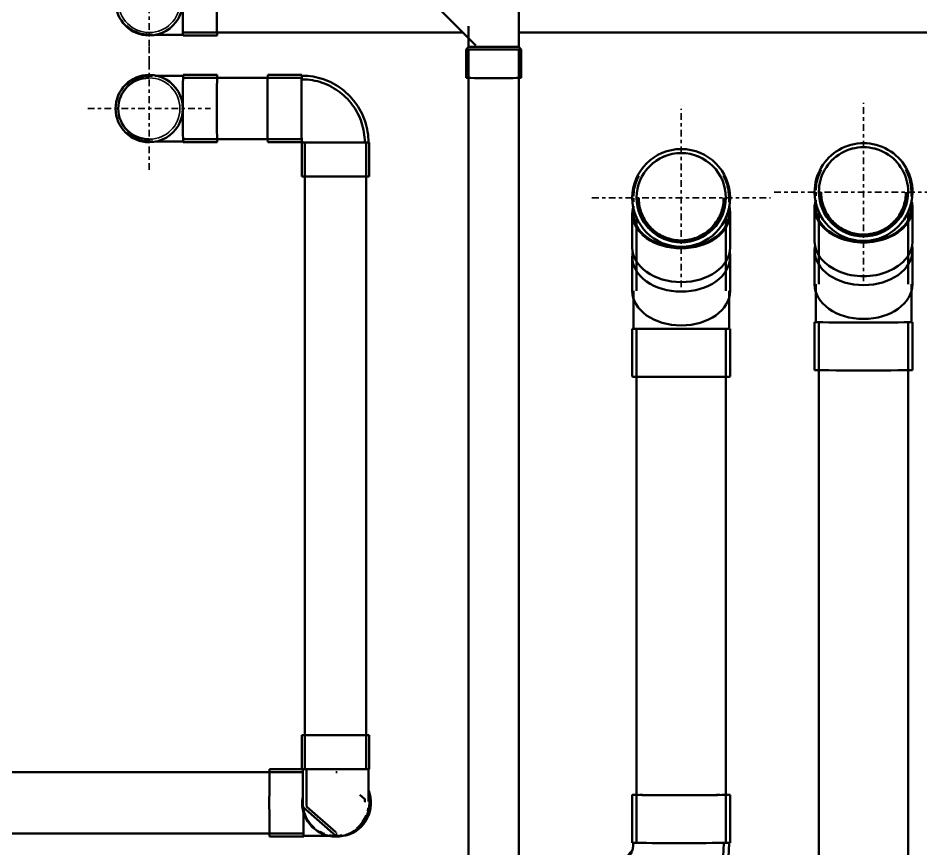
# Model space of a CAD drawing. Header units: millimetres. Extents: x -108050 to 96605, y 58136 to 140997.
# Drawn here: x -47352 to -45734, y 83328 to 84818 of the extents above; entities that cross this region are included whole.
import ezdxf

# ---------------------------------------------------------------- set-up
doc = ezdxf.new("R2010")
doc.units = ezdxf.units.MM
doc.linetypes.add('Center', pattern=[29.999999, 12, -6, 6, -6])
doc.layers.add('P-PIPE', color=3, linetype='Continuous', lineweight=50)
doc.layers.add('P-PIPE-CNTR', color=3, linetype='Center', lineweight=35)

# ---------------------------------------------------------------- blocks, each defined once
blk = doc.blocks.new('DSC_uPVC_Elbow_TienPhong - Standard-2048111-HẦM')
at = {"layer": 'P-PIPE'}
for p, q in [((-46995.4, 84716), (-47056.4, 84715.9)), ((-47056.4, 84595.3), (-46995.4, 84595.4))]:
    blk.add_line(p, q, dxfattribs=at)
at = {"layer": 'P-PIPE', "flags": 128}
for points in [[(-47158.2, 84697.9), (-47156.4, 84699.6), (-47154.6, 84701.1), (-47152.8, 84702.6), (-47150.9, 84704), (-47148.9, 84705.3), (-47146.9, 84706.5), (-47144.9, 84707.7), (-47142.8, 84708.7), (-47140.6, 84709.7), (-47138.4, 84710.6), (-47136.2, 84711.4), (-47134, 84712.1), (-47131.7, 84712.8), (-47129.4, 84713.3), (-47127.1, 84713.8), (-47124.8, 84714.1), (-47122.4, 84714.4), (-47120.1, 84714.5), (-47117.7, 84714.6)], [(-47117, 84714.6), (-47116.9, 84714.6), (-47116.6, 84714.6), (-47116.3, 84714.6), (-47115.9, 84714.6), (-47115.3, 84714.6), (-47114.7, 84714.6), (-47114, 84714.6), (-47113.2, 84714.6), (-47112.3, 84714.6), (-47111.3, 84714.6)], [(-47106.5, 84714.6), (-47105.1, 84714.6), (-47103.6, 84714.6), (-47102.1, 84714.6), (-47100.5, 84714.6), (-47098.8, 84714.6), (-47097, 84714.6), (-47095.2, 84714.6), (-47093.3, 84714.6), (-47091.3, 84714.6), (-47089.3, 84714.6), (-47087.3, 84714.6), (-47085.2, 84714.6), (-47083, 84714.6), (-47080.8, 84714.6), (-47078.6, 84714.6), (-47076.3, 84714.6), (-47074, 84714.6), (-47071.7, 84714.6), (-47069.4, 84714.6), (-47067, 84714.6), (-47064.6, 84714.6), (-47062.2, 84714.6), (-47059.8, 84714.6), (-47057.4, 84714.6), (-47056.4, 84714.6)], [(-47119.4, 84596.7), (-47121.8, 84596.9), (-47124.1, 84597.1), (-47126.4, 84597.4), (-47128.8, 84597.8), (-47131.1, 84598.4), (-47133.4, 84599), (-47135.6, 84599.7), (-47137.8, 84600.4), (-47140, 84601.3), (-47142.2, 84602.3), (-47144.3, 84603.3), (-47146.4, 84604.5), (-47148.4, 84605.7), (-47150.4, 84607), (-47152.3, 84608.3), (-47154.1, 84609.8), (-47155.9, 84611.3), (-47157.7, 84612.9)], [(-47110.9, 84596.7), (-47111.9, 84596.7), (-47112.8, 84596.7), (-47113.7, 84596.7), (-47114.4, 84596.7), (-47115.1, 84596.7), (-47115.7, 84596.7), (-47116.1, 84596.7), (-47116.5, 84596.7), (-47116.8, 84596.7), (-47117, 84596.7), (-47117, 84596.7)], [(-47056.4, 84596.7), (-47058.8, 84596.7), (-47061.2, 84596.7), (-47063.6, 84596.7), (-47066, 84596.7), (-47068.4, 84596.7), (-47070.8, 84596.7), (-47073.1, 84596.7), (-47075.4, 84596.7), (-47077.7, 84596.7), (-47079.9, 84596.7), (-47082.1, 84596.7), (-47084.3, 84596.7), (-47086.4, 84596.7), (-47088.5, 84596.7), (-47090.5, 84596.7), (-47092.5, 84596.7), (-47094.4, 84596.7), (-47096.3, 84596.7), (-47098.1, 84596.7), (-47099.8, 84596.7), (-47101.4, 84596.7), (-47103, 84596.7), (-47104.5, 84596.7), (-47106, 84596.7)]]:
    blk.add_lwpolyline(points, dxfattribs=at)
at = {"layer": 'P-PIPE'}
for centre, radius, start, end in [((-47117.1, 84655.6), 60.3, 90.0057, 270.0057), ((-47117.1, 84655.6), 60.3, 270.0057, 90.0057), ((-47117.6, 84655.6), 55, 90.0057, 270.0057)]:
    blk.add_arc(centre, radius, start, end, dxfattribs=at)
for centre, major_axis, start_param, end_param in [((-47056.4, 84655.6), (0, 60.3), 0, 3.141593), ((-46995.4, 84655.7), (0, 60.3), 0, 3.141593), ((-46995.4, 84655.7), (0, 60.3), 5.880346, 6.283185), ((-46995.4, 84655.7), (0, 55), 0, 0.523599), ((-46995.4, 84655.7), (0, 55), 2.617994, 3.141593), ((-46995.4, 84655.7), (0, 60.3), 3.141593, 3.544432)]:
    blk.add_ellipse(centre, major_axis=major_axis, ratio=0.00523, start_param=start_param, end_param=end_param, dxfattribs=at)
blk = doc.blocks.new('DSC_uPVC_Elbow_TienPhong - Standard-2046347-HẦM')
at = {"layer": 'P-PIPE'}
for p, q in [((-46251.1, 84389.4), (-46251.1, 84328.7)), ((-46075.7, 84328.7), (-46075.7, 84389.4)), ((-46251.1, 84260.8), (-46251.1, 84174.8)), ((-46075.7, 84174.8), (-46075.7, 84260.8))]:
    blk.add_line(p, q, dxfattribs=at)
at = {"layer": 'P-PIPE', "flags": 128}
for points in [[(-46249.2, 84260.8), (-46249.2, 84264.6), (-46249.2, 84268.5), (-46249.2, 84272.3), (-46249.2, 84276.1), (-46249.2, 84279.9), (-46249.2, 84283.7), (-46249.2, 84287.4), (-46249.2, 84291.1), (-46249.2, 84294.7), (-46249.2, 84298.3), (-46249.2, 84301.8), (-46249.2, 84305.3), (-46249.2, 84308.7), (-46249.2, 84312), (-46249.2, 84315.2), (-46249.2, 84318.3), (-46249.2, 84321.4), (-46249.2, 84324.3), (-46249.2, 84327.1), (-46249.2, 84328.7)], [(-46077.7, 84328.7), (-46077.7, 84325.9), (-46077.7, 84323.1), (-46077.7, 84320.1), (-46077.7, 84317), (-46077.7, 84313.8), (-46077.7, 84310.6), (-46077.7, 84307.2), (-46077.7, 84303.8), (-46077.7, 84300.3), (-46077.7, 84296.8), (-46077.7, 84293.2), (-46077.7, 84289.5), (-46077.7, 84285.8), (-46077.7, 84282.1), (-46077.7, 84278.3), (-46077.7, 84274.5), (-46077.7, 84270.7), (-46077.7, 84266.8), (-46077.7, 84263), (-46077.7, 84260.8)]]:
    blk.add_lwpolyline(points, dxfattribs=at)
at = {"layer": 'P-PIPE'}
for centre, major_axis, ratio, start_param, end_param in [((-46163.4, 84389.4), (87.7, 0), 0.708872, 3.002298, 3.141593), ((-46163.4, 84389.4), (87.7, 0), 0.708872, 0, 0.139295), ((-46163.4, 84389.4), (87.7, 0), 0.708872, 3.141593, 6.283185), ((-46163.4, 84328.7), (87.7, 0), 0.708872, 3.141593, 6.283185), ((-46163.4, 84260.8), (87.7, 0), 0.005, 2.940533, 3.141593), ((-46163.4, 84260.8), (87.7, 0), 0.005, 3.141593, 6.283185), ((-46163.4, 84260.8), (85.8, 0), 0.005, 3.233992, 3.418792), ((-46163.4, 84260.8), (85.8, 0), 0.005, 6.005986, 6.190786), ((-46163.4, 84260.8), (87.7, 0), 0.005, 0, 0.201184), ((-46163.4, 84174.8), (87.7, 0), 0.005, 3.141593, 6.283185)]:
    blk.add_ellipse(centre, major_axis=major_axis, ratio=ratio, start_param=start_param, end_param=end_param, dxfattribs=at)
blk = doc.blocks.new('DSC_uPVC_Elbow_TienPhong - Standard-V46-HẦM')
at = {"layer": 'P-PIPE'}
for p, q in [((-46251.1, 84467.2), (-46251.1, 84406.5)), ((-46075.7, 84406.5), (-46075.7, 84467.2))]:
    blk.add_line(p, q, dxfattribs=at)
at = {"layer": 'P-PIPE', "flags": 128}
for points in [[(-46249.2, 84498.7), (-46248.9, 84502.1), (-46248.6, 84505.5), (-46248.1, 84508.9), (-46247.5, 84512.3), (-46246.8, 84515.7), (-46245.9, 84519), (-46244.9, 84522.3), (-46243.7, 84525.5), (-46242.4, 84528.7), (-46241, 84531.8), (-46239.5, 84534.9)], [(-46087.8, 84535.7), (-46086.2, 84532.6), (-46084.8, 84529.5), (-46083.5, 84526.4), (-46082.3, 84523.1), (-46081.3, 84519.9), (-46080.4, 84516.6), (-46079.6, 84513.2), (-46078.9, 84509.9), (-46078.4, 84506.5), (-46078, 84503.1), (-46077.8, 84499.6), (-46077.7, 84496.2)], [(-46249.2, 84488.3), (-46249.2, 84489.7), (-46249.2, 84490.9), (-46249.2, 84492), (-46249.2, 84492.9), (-46249.2, 84493.7), (-46249.2, 84494.3), (-46249.2, 84494.8), (-46249.2, 84495.1), (-46249.2, 84495.2)], [(-46239.6, 84495.3), (-46239.5, 84492.2), (-46239.4, 84489.2), (-46239, 84486.2), (-46238.6, 84483.1), (-46238.1, 84480.1), (-46237.4, 84477.2), (-46236.6, 84474.2), (-46235.7, 84471.3), (-46234.7, 84468.4), (-46233.6, 84465.6), (-46232.3, 84462.8), (-46231, 84460.1), (-46229.5, 84457.4), (-46228, 84454.8), (-46226.3, 84452.3), (-46224.5, 84449.8), (-46222.7, 84447.4), (-46220.7, 84445.1), (-46218.6, 84442.8), (-46216.5, 84440.6), (-46214.3, 84438.6), (-46212, 84436.6), (-46209.6, 84434.7), (-46207.1, 84432.9), (-46204.6, 84431.2), (-46202, 84429.6), (-46199.3, 84428.1), (-46196.6, 84426.7), (-46193.9, 84425.5), (-46191, 84424.3), (-46188.2, 84423.3), (-46185.3, 84422.3), (-46182.3, 84421.5), (-46179.4, 84420.8), (-46176.4, 84420.2), (-46173.4, 84419.8), (-46170.3, 84419.4), (-46167.3, 84419.2), (-46164.3, 84419.1), (-46163.4, 84419.1)], [(-46163.4, 84419.1), (-46160.4, 84419.2), (-46157.4, 84419.4), (-46154.3, 84419.7), (-46151.3, 84420.1), (-46148.3, 84420.6), (-46145.3, 84421.3), (-46142.4, 84422.1), (-46139.5, 84423), (-46136.6, 84424), (-46133.8, 84425.1), (-46131, 84426.4), (-46128.3, 84427.7), (-46125.6, 84429.2), (-46123, 84430.8), (-46120.4, 84432.4), (-46118, 84434.2), (-46115.6, 84436.1), (-46113.2, 84438), (-46111, 84440.1), (-46108.8, 84442.2), (-46106.7, 84444.4), (-46104.8, 84446.8), (-46102.9, 84449.1), (-46101.1, 84451.6), (-46099.4, 84454.1), (-46097.8, 84456.7), (-46096.3, 84459.4), (-46094.9, 84462.1), (-46093.6, 84464.9), (-46092.5, 84467.7), (-46091.4, 84470.5), (-46090.5, 84473.4), (-46089.7, 84476.4), (-46089, 84479.3), (-46088.4, 84482.3), (-46087.9, 84485.3), (-46087.6, 84488.4), (-46087.4, 84491.4), (-46087.3, 84494.5), (-46087.3, 84495.3)], [(-46077.7, 84495.2), (-46077.7, 84495), (-46077.7, 84494.6), (-46077.7, 84494), (-46077.7, 84493.3), (-46077.7, 84492.5), (-46077.7, 84491.5), (-46077.7, 84490.4), (-46077.7, 84489.1), (-46077.7, 84487.7)], [(-46249.2, 84467.2), (-46249.2, 84469.8), (-46249.2, 84472.4), (-46249.2, 84474.8), (-46249.2, 84477.1), (-46249.2, 84479.3), (-46249.2, 84480.7)], [(-46077.7, 84480.5), (-46077.7, 84478.4), (-46077.7, 84476.2), (-46077.7, 84473.8), (-46077.7, 84471.3), (-46077.7, 84468.7), (-46077.7, 84467.2)]]:
    blk.add_lwpolyline(points, dxfattribs=at)
at = {"layer": 'P-PIPE'}
for centre, radius, start, end in [((-46163.4, 84495.3), 87.7, 0, 180), ((-46163.4, 84495.8), 80, 0, 180), ((-46163.4, 84495.3), 87.7, 180, 0), ((-46163.4, 84495.8), 80, 180, 0)]:
    blk.add_arc(centre, radius, start, end, dxfattribs=at)
for centre, major_axis, start_param, end_param in [((-46163.4, 84467.2), (87.7, 0), 2.965532, 3.141593), ((-46163.4, 84467.2), (87.7, 0), 0, 0.182508), ((-46163.4, 84467.2), (87.7, 0), 3.141593, 6.283185), ((-46163.4, 84467.2), (85.8, 0), 3.087604, 4.712389), ((-46163.4, 84467.2), (85.8, 0), 4.712389, 6.34624), ((-46163.4, 84406.5), (87.7, 0), 3.141593, 6.283185)]:
    blk.add_ellipse(centre, major_axis=major_axis, ratio=0.708872, start_param=start_param, end_param=end_param, dxfattribs=at)
blk = doc.blocks.new('DSC_uPVC_Elbow_TienPhong - Standard-2046323-HẦM')
at = {"layer": 'P-PIPE'}
for p, q in [((-45924.3, 84401.1), (-45924.3, 84340.5)), ((-45748.9, 84340.5), (-45748.9, 84401.1)), ((-45924.3, 84272.6), (-45924.3, 84186.6)), ((-45748.9, 84186.6), (-45748.9, 84272.6))]:
    blk.add_line(p, q, dxfattribs=at)
at = {"layer": 'P-PIPE', "flags": 128}
for points in [[(-45922.4, 84272.6), (-45922.4, 84276.5), (-45922.4, 84280.3), (-45922.4, 84284.2), (-45922.4, 84288), (-45922.4, 84291.8), (-45922.4, 84295.6), (-45922.4, 84299.3), (-45922.4, 84303), (-45922.4, 84306.6), (-45922.4, 84310.2), (-45922.4, 84313.7), (-45922.4, 84317.2), (-45922.4, 84320.6), (-45922.4, 84323.9), (-45922.4, 84327.1), (-45922.4, 84330.2), (-45922.4, 84333.2), (-45922.4, 84336.2), (-45922.4, 84339), (-45922.4, 84340.5)], [(-45750.9, 84340.5), (-45750.9, 84337.8), (-45750.9, 84334.9), (-45750.9, 84331.9), (-45750.9, 84328.8), (-45750.9, 84325.6), (-45750.9, 84322.4), (-45750.9, 84319), (-45750.9, 84315.6), (-45750.9, 84312.1), (-45750.9, 84308.6), (-45750.9, 84305), (-45750.9, 84301.3), (-45750.9, 84297.6), (-45750.9, 84293.9), (-45750.9, 84290.1), (-45750.9, 84286.3), (-45750.9, 84282.4), (-45750.9, 84278.6), (-45750.9, 84274.7), (-45750.9, 84272.6)]]:
    blk.add_lwpolyline(points, dxfattribs=at)
at = {"layer": 'P-PIPE'}
for centre, major_axis, ratio, start_param, end_param in [((-45836.6, 84401.1), (-87.7, 0), 0.70958, 6.152539, 6.283185), ((-45836.6, 84401.1), (-87.7, 0), 0.70958, 3.141616, 3.272233), ((-45836.6, 84401.1), (-87.7, 0), 0.70958, 0.000023, 3.141593), ((-45836.6, 84340.5), (-87.7, 0), 0.70958, 0.000023, 3.141593), ((-45836.6, 84272.6), (87.7, 0), 0.007007, 2.940391, 3.141593), ((-45836.6, 84272.6), (87.7, 0), 0.007007, 3.141609, 6.283185), ((-45836.6, 84272.6), (85.8, 0), 0.007007, 3.234009, 3.418808), ((-45836.6, 84272.6), (85.8, 0), 0.007007, 6.006002, 6.190802), ((-45836.6, 84272.6), (87.7, 0), 0.007007, 0.000016, 0.201333), ((-45836.6, 84186.6), (87.7, 0), 0.007007, 3.141609, 6.283185)]:
    blk.add_ellipse(centre, major_axis=major_axis, ratio=ratio, start_param=start_param, end_param=end_param, dxfattribs=at)
blk = doc.blocks.new('DSC_uPVC_Elbow_TienPhong - Standard-V47-HẦM')
at = {"layer": 'P-PIPE'}
for p, q in [((-45924.3, 84477.8), (-45924.3, 84417.2)), ((-45748.9, 84417.2), (-45748.9, 84477.8))]:
    blk.add_line(p, q, dxfattribs=at)
at = {"layer": 'P-PIPE', "flags": 128}
for points in [[(-45922.3, 84509.3), (-45922.1, 84512.7), (-45921.8, 84516.1), (-45921.3, 84519.5), (-45920.7, 84522.9), (-45919.9, 84526.3), (-45919.1, 84529.6), (-45918.1, 84532.9), (-45916.9, 84536.1), (-45915.6, 84539.3), (-45914.2, 84542.4), (-45912.7, 84545.5)], [(-45761, 84546.3), (-45759.4, 84543.2), (-45758, 84540.1), (-45756.7, 84537), (-45755.5, 84533.7), (-45754.5, 84530.5), (-45753.5, 84527.2), (-45752.8, 84523.8), (-45752.1, 84520.5), (-45751.6, 84517.1), (-45751.2, 84513.7), (-45751, 84510.2), (-45750.9, 84506.8)], [(-45922.4, 84498.9), (-45922.4, 84500.3), (-45922.4, 84501.5), (-45922.4, 84502.6), (-45922.4, 84503.5), (-45922.4, 84504.3), (-45922.4, 84504.9), (-45922.4, 84505.4), (-45922.4, 84505.7), (-45922.4, 84505.9)], [(-45912.8, 84505.9), (-45912.7, 84502.8), (-45912.5, 84499.8), (-45912.2, 84496.8), (-45911.8, 84493.7), (-45911.3, 84490.8), (-45910.6, 84487.8), (-45909.8, 84484.8), (-45908.9, 84481.9), (-45907.9, 84479.1), (-45906.8, 84476.2), (-45905.5, 84473.4), (-45904.2, 84470.7), (-45902.7, 84468), (-45901.1, 84465.4), (-45899.5, 84462.9), (-45897.7, 84460.4), (-45895.8, 84458), (-45893.9, 84455.7), (-45891.8, 84453.4), (-45889.7, 84451.3), (-45887.5, 84449.2), (-45885.2, 84447.2), (-45882.8, 84445.3), (-45880.3, 84443.5), (-45877.8, 84441.8), (-45875.2, 84440.2), (-45872.5, 84438.7), (-45869.8, 84437.3), (-45867, 84436.1), (-45864.2, 84434.9), (-45861.4, 84433.9), (-45858.5, 84432.9), (-45855.5, 84432.1), (-45852.6, 84431.4), (-45849.6, 84430.8), (-45846.6, 84430.4), (-45843.5, 84430), (-45840.5, 84429.8), (-45837.5, 84429.7), (-45836.6, 84429.7)], [(-45836.6, 84429.7), (-45833.6, 84429.8), (-45830.5, 84430), (-45827.5, 84430.3), (-45824.5, 84430.7), (-45821.5, 84431.2), (-45818.5, 84431.9), (-45815.6, 84432.7), (-45812.7, 84433.6), (-45809.8, 84434.6), (-45807, 84435.7), (-45804.2, 84437), (-45801.5, 84438.3), (-45798.8, 84439.8), (-45796.2, 84441.4), (-45793.6, 84443), (-45791.2, 84444.8), (-45788.7, 84446.7), (-45786.4, 84448.6), (-45784.2, 84450.7), (-45782, 84452.8), (-45779.9, 84455.1), (-45777.9, 84457.4), (-45776, 84459.7), (-45774.2, 84462.2), (-45772.6, 84464.7), (-45771, 84467.3), (-45769.5, 84470), (-45768.1, 84472.7), (-45766.8, 84475.5), (-45765.7, 84478.3), (-45764.6, 84481.1), (-45763.7, 84484), (-45762.9, 84487), (-45762.2, 84489.9), (-45761.6, 84492.9), (-45761.1, 84495.9), (-45760.8, 84499), (-45760.6, 84502), (-45760.5, 84505.1), (-45760.5, 84505.9)], [(-45750.9, 84505.8), (-45750.9, 84505.6), (-45750.9, 84505.2), (-45750.9, 84504.6), (-45750.9, 84504), (-45750.9, 84503.1), (-45750.9, 84502.1), (-45750.9, 84501), (-45750.9, 84499.7), (-45750.9, 84498.2)], [(-45922.4, 84477.8), (-45922.4, 84480.5), (-45922.4, 84483), (-45922.4, 84485.5), (-45922.4, 84487.8), (-45922.4, 84490), (-45922.4, 84491.3)], [(-45750.9, 84491.1), (-45750.9, 84489), (-45750.9, 84486.7), (-45750.9, 84484.4), (-45750.9, 84481.9), (-45750.9, 84479.3), (-45750.9, 84477.8)]]:
    blk.add_lwpolyline(points, dxfattribs=at)
at = {"layer": 'P-PIPE'}
for centre, radius, start, end in [((-45836.6, 84505.9), 87.7, 359.9994, 179.9994), ((-45836.6, 84506.4), 80, 359.9994, 179.9994), ((-45836.6, 84505.9), 87.7, 179.9994, 359.9994), ((-45836.6, 84506.4), 80, 179.9994, 359.9994)]:
    blk.add_arc(centre, radius, start, end, dxfattribs=at)
for centre, major_axis, start_param, end_param in [((-45836.6, 84477.8), (-87.7, 0), 6.107166, 6.283185), ((-45836.6, 84477.8), (-87.7, 0), 3.141593, 3.324034), ((-45836.6, 84477.8), (-87.7, 0), 0, 3.141593), ((-45836.6, 84477.8), (-85.8, 0), 6.229253, 7.853982), ((-45836.6, 84477.8), (-85.8, 0), 1.570796, 3.204551), ((-45836.6, 84417.2), (-87.7, 0), 0, 3.141593)]:
    blk.add_ellipse(centre, major_axis=major_axis, ratio=0.70958, start_param=start_param, end_param=end_param, dxfattribs=at)
blk = doc.blocks.new('DSC_uPVC_Elbow_TienPhong - Standard-2052933-HẦM')
at = {"layer": 'P-PIPE'}
for p, q in [((-46841.1, 83470.5), (-46901.2, 83470.5)), ((-46901.2, 83349.9), (-46840.2, 83349.9)), ((-46780.2, 83349.9), (-46779.9, 83349.9))]:
    blk.add_line(p, q, dxfattribs=at)
at = {"layer": 'P-PIPE', "flags": 128}
for points in [[(-46740.5, 83366.3), (-46742.3, 83364.8), (-46744.1, 83363.3), (-46746, 83361.9), (-46748, 83360.6), (-46750, 83359.4), (-46752.1, 83358.2), (-46754.2, 83357.2), (-46756.3, 83356.2), (-46758.5, 83355.3), (-46760.7, 83354.5), (-46762.8, 83353.8)], [(-46793.4, 83351.3), (-46795, 83351.3), (-46796.6, 83351.3), (-46798.3, 83351.3), (-46800.1, 83351.3), (-46802, 83351.3), (-46803.9, 83351.3), (-46805.8, 83351.3), (-46807.9, 83351.3), (-46809.9, 83351.3), (-46812.1, 83351.3), (-46814.2, 83351.3), (-46816.5, 83351.3), (-46818.7, 83351.3), (-46821, 83351.3), (-46823.3, 83351.3), (-46825.7, 83351.3), (-46828, 83351.3), (-46830.4, 83351.3), (-46832.8, 83351.3), (-46835.3, 83351.3), (-46837.7, 83351.3), (-46840.1, 83351.3), (-46840.2, 83351.3)]]:
    blk.add_lwpolyline(points, dxfattribs=at)
at = {"layer": 'P-PIPE'}
for centre, major_axis, ratio, start_param, end_param in [((-46901.2, 83410.2), (0, 60.3), 0.009999, 0, 3.141593), ((-46780.2, 83410.2), (0, 60.3), 0.999986, 3.141593, 5.069199), ((-46779.9, 83410.2), (0, 60.3), 0.999986, 3.403392, 5.082865), ((-46840.2, 83410.2), (0, 60.3), 0.009999, 1.839824, 3.141593), ((-46840.2, 83410.2), (0, 59), 0.009999, 2.675262, 2.96706), ((-46840.2, 83410.2), (0, 59), 0.009999, 3.141685, 3.316126), ((-46840.2, 83410.2), (0, 60.3), 0.009999, 3.141593, 3.403392), ((-46780.2, 83410.2), (0, 60.3), 0.999986, 3.120154, 3.141593)]:
    blk.add_ellipse(centre, major_axis=major_axis, ratio=ratio, start_param=start_param, end_param=end_param, dxfattribs=at)
blk = doc.blocks.new('DSC_uPVC_Elbow_TienPhong - Standard-2052943-HẦM')
at = {"layer": 'P-PIPE'}
for p, q in [((-46843.3, 83531.9), (-46843.3, 83470.9)), ((-46722.7, 83470.9), (-46722.7, 83531.9)), ((-46782.7, 83349.9), (-46782.4, 83349.9))]:
    blk.add_line(p, q, dxfattribs=at)
at = {"layer": 'P-PIPE', "flags": 128}
for points in [[(-46782.7, 83351.3), (-46841.2, 83402.7), (-46841.6, 83406.6), (-46841.7, 83408.1), (-46841.7, 83409.1), (-46841.7, 83409.9), (-46841.8, 83410.7), (-46841.8, 83411.5), (-46841.8, 83412.4), (-46841.8, 83413.3), (-46841.8, 83414.3), (-46841.8, 83415.4), (-46841.8, 83416.5), (-46841.9, 83417.8), (-46841.9, 83419.1), (-46841.9, 83420.4), (-46841.9, 83421.9), (-46841.9, 83423.4), (-46841.9, 83425), (-46841.9, 83426.7), (-46841.9, 83428.4), (-46841.9, 83430.2), (-46841.9, 83432.1), (-46842, 83434), (-46842, 83436), (-46842, 83438.1), (-46842, 83440.2), (-46842, 83442.3), (-46842, 83444.5), (-46842, 83446.7), (-46842, 83449), (-46842, 83451.3), (-46842, 83453.6), (-46842, 83456), (-46842, 83458.4), (-46842, 83460.8), (-46842, 83463.2), (-46842, 83465.6), (-46842, 83468.1), (-46842, 83470.5), (-46842, 83470.9)], [(-46782.7, 83357.9), (-46834.6, 83403.5), (-46835, 83407), (-46835.1, 83408.4), (-46835.1, 83409.3), (-46835.1, 83410.1), (-46835.1, 83410.9), (-46835.2, 83411.7), (-46835.2, 83412.5), (-46835.2, 83413.4), (-46835.2, 83414.4), (-46835.2, 83415.5), (-46835.2, 83416.6), (-46835.2, 83417.8), (-46835.2, 83419.1), (-46835.3, 83420.5), (-46835.3, 83421.9), (-46835.3, 83423.5), (-46835.3, 83425.1), (-46835.3, 83426.7), (-46835.3, 83428.5), (-46835.3, 83430.3), (-46835.3, 83432.1), (-46835.3, 83434.1), (-46835.3, 83436.1), (-46835.3, 83438.1), (-46835.4, 83440.2), (-46835.4, 83442.3), (-46835.4, 83444.5), (-46835.4, 83446.7), (-46835.4, 83449), (-46835.4, 83451.3), (-46835.4, 83453.6), (-46835.4, 83456), (-46835.4, 83458.4), (-46835.4, 83460.8), (-46835.4, 83463.2), (-46835.4, 83465.6), (-46835.4, 83468.1), (-46835.4, 83470.5), (-46835.4, 83470.9)], [(-46723.8, 83412.9), (-46723.8, 83413), (-46723.8, 83413.4), (-46723.9, 83413.9), (-46723.9, 83414.5), (-46723.9, 83415.2), (-46723.9, 83416.1), (-46723.9, 83417), (-46723.9, 83418.1), (-46723.9, 83419.2), (-46723.9, 83420.4), (-46723.9, 83421.8), (-46723.9, 83423.2), (-46724, 83424.7), (-46724, 83426.2), (-46724, 83427.9), (-46724, 83429.6), (-46724, 83431.4), (-46724, 83433.2), (-46724, 83435.1), (-46724, 83437.1), (-46724, 83439.1), (-46724, 83441.2), (-46724, 83443.3), (-46724, 83445.5), (-46724, 83447.7), (-46724, 83449.9), (-46724.1, 83452.2), (-46724.1, 83454.5), (-46724.1, 83456.9), (-46724.1, 83459.3), (-46724.1, 83461.6), (-46724.1, 83464), (-46724.1, 83466.5), (-46724.1, 83468.9), (-46724.1, 83470.9)], [(-46739.3, 83424.5), (-46730.8, 83417.1), (-46730.5, 83413.8), (-46730.5, 83413), (-46730.5, 83412.7), (-46730.5, 83412.7)]]:
    blk.add_lwpolyline(points, dxfattribs=at)
at = {"layer": 'P-PIPE'}
for centre, major_axis, ratio, start_param, end_param in [((-46783, 83531.9), (60.3, 0), 0.005, 2.734444, 3.136363), ((-46783, 83531.9), (60.3, 0), 0.005, 3.141593, 6.277955), ((-46783, 83531.9), (55, 0), 0.005, 3.141593, 3.398162), ((-46783, 83531.9), (55, 0), 0.005, 3.401863, 3.659961), ((-46783, 83531.9), (55, 0), 0.005, 5.761294, 6.016156), ((-46783, 83531.9), (55, 0), 0.005, 6.026656, 6.277955), ((-46783, 83531.9), (60.3, 0), 0.005, 0, 0.407458), ((-46783, 83470.9), (60.3, 0), 0.005, 3.141593, 6.277955), ((-46782.4, 83410.2), (0, 60.3), 0.999986, 4.712363, 4.974162), ((-46782.7, 83410.2), (0, 60.3), 0.999986, 4.712363, 4.951859), ((-46782.7, 83410.2), (0, 60.3), 0.999986, 1.417219, 1.57077), ((-46782.7, 83410.2), (0, 60.3), 0.999986, 1.57077, 3.141567), ((-46782.7, 83410.2), (0, 60.3), 0.999986, 3.141593, 4.712363), ((-46782.4, 83410.2), (0, 60.3), 0.999986, 3.403366, 4.712363), ((-46782.7, 83410.2), (0, 59), 0.999986, 1.745303, 2.443435), ((-46782.7, 83410.2), (0, 59), 0.999986, 3.839698, 4.329115), ((-46782.7, 83410.2), (0, 59), 0.999986, 4.456016, 4.565878), ((-46782.7, 83410.2), (0, 59), 0.999986, 2.631531, 2.792501), ((-46782.7, 83410.2), (0, 59), 0.999986, 2.940402, 3.141567), ((-46782.7, 83410.2), (0, 59), 0.999986, 3.141593, 3.340674)]:
    blk.add_ellipse(centre, major_axis=major_axis, ratio=ratio, start_param=start_param, end_param=end_param, dxfattribs=at)
blk = doc.blocks.new('DSC_uPVC_Elbow_TienPhong - Standard-2048110-HẦM')
at = {"layer": 'P-PIPE'}
for p, q in [((-46843.7, 84716), (-46904.7, 84716)), ((-46904.7, 84595.4), (-46843.7, 84595.4)), ((-46843.3, 84595), (-46843.3, 84534)), ((-46722.7, 84534), (-46722.7, 84595))]:
    blk.add_line(p, q, dxfattribs=at)
at = {"layer": 'P-PIPE', "flags": 128}
for points in [[(-46724.1, 84595), (-46724.2, 84599.8), (-46724.5, 84604.6), (-46724.9, 84609.3), (-46725.6, 84614.1), (-46726.5, 84618.8), (-46727.5, 84623.5), (-46728.7, 84628.1), (-46730.1, 84632.7), (-46731.7, 84637.2), (-46733.5, 84641.6), (-46735.5, 84646), (-46737.6, 84650.3), (-46739.9, 84654.5), (-46742.3, 84658.6), (-46745, 84662.6), (-46747.7, 84666.5), (-46750.7, 84670.2), (-46753.8, 84673.9), (-46757, 84677.4), (-46760.3, 84680.8), (-46763.8, 84684.1), (-46767.5, 84687.2), (-46771.2, 84690.2), (-46775.1, 84693), (-46779.1, 84695.7), (-46783.1, 84698.2), (-46787.3, 84700.5), (-46791.6, 84702.7), (-46795.9, 84704.7), (-46800.3, 84706.5), (-46804.8, 84708.2), (-46809.4, 84709.6), (-46814, 84710.9), (-46818.7, 84712), (-46823.4, 84712.9), (-46828.1, 84713.6), (-46832.8, 84714.2), (-46837.6, 84714.5), (-46842.4, 84714.6), (-46843.7, 84714.6)], [(-46730.7, 84595), (-46730.8, 84599.5), (-46731.1, 84604.1), (-46731.5, 84608.6), (-46732.1, 84613), (-46732.9, 84617.5), (-46733.9, 84621.9), (-46735.1, 84626.3), (-46736.4, 84630.6), (-46737.9, 84634.8), (-46739.6, 84639), (-46741.5, 84643.2), (-46743.5, 84647.2), (-46745.6, 84651.2), (-46748, 84655), (-46750.4, 84658.8), (-46753.1, 84662.5), (-46755.8, 84666.1), (-46758.7, 84669.5), (-46761.8, 84672.9), (-46765, 84676.1), (-46768.3, 84679.2), (-46771.7, 84682.1), (-46775.2, 84684.9), (-46778.9, 84687.6), (-46782.6, 84690.1), (-46786.5, 84692.5), (-46790.4, 84694.7), (-46794.5, 84696.7), (-46798.6, 84698.6), (-46802.7, 84700.3), (-46807, 84701.9), (-46811.3, 84703.3), (-46815.6, 84704.5), (-46820, 84705.5), (-46824.5, 84706.4), (-46828.9, 84707.1), (-46833.4, 84707.6), (-46837.9, 84707.9), (-46842.5, 84708), (-46843.7, 84708)], [(-46843.7, 84596.7), (-46843.6, 84596.7), (-46843.6, 84596.7), (-46843.5, 84596.7), (-46843.4, 84596.7), (-46843.4, 84596.7), (-46843.3, 84596.6), (-46843.2, 84596.6), (-46843.2, 84596.6), (-46843.1, 84596.6), (-46843, 84596.6), (-46843, 84596.5), (-46842.9, 84596.5), (-46842.9, 84596.5), (-46842.8, 84596.4), (-46842.7, 84596.4), (-46842.7, 84596.4), (-46842.6, 84596.3), (-46842.6, 84596.3), (-46842.5, 84596.2), (-46842.5, 84596.2), (-46842.4, 84596.1), (-46842.4, 84596.1), (-46842.4, 84596), (-46842.3, 84596), (-46842.3, 84595.9), (-46842.2, 84595.9), (-46842.2, 84595.8), (-46842.2, 84595.8), (-46842.2, 84595.7), (-46842.1, 84595.6), (-46842.1, 84595.6), (-46842.1, 84595.5), (-46842.1, 84595.4), (-46842.1, 84595.4), (-46842, 84595.3), (-46842, 84595.2), (-46842, 84595.2), (-46842, 84595.1), (-46842, 84595), (-46842, 84595)]]:
    blk.add_lwpolyline(points, dxfattribs=at)
at = {"layer": 'P-PIPE'}
for centre, major_axis, ratio, start_param, end_param in [((-46904.7, 84655.7), (0, 60.3), 0.00523, 0.004999, 1.575796), ((-46843.7, 84655.7), (0, 60.3), 0.00523, 0.004999, 1.575796), ((-46843.7, 84655.7), (0, 60.3), 0.00523, 6.109871, 6.283185), ((-46843.7, 84655.7), (0, 59), 0.00523, 0.004999, 0.354065), ((-46904.7, 84655.7), (0, 60.3), 0.00523, 1.575796, 3.141593), ((-46843.7, 84655.7), (0, 60.3), 0.00523, 1.575796, 3.141593), ((-46843.7, 84655.7), (0, 59), 0.00523, 2.797526, 3.141593), ((-46843.7, 84655.7), (0, 60.3), 0.00523, 3.146592, 3.306149), ((-46843.7, 84655.7), (0, 59), 0.00523, 3.339886, 3.469626), ((-46843.7, 84655.7), (0, 60.3), 0.00523, 3.458806, 3.518735), ((-46783, 84595), (60.3, 0), 0.005, 2.874563, 3.136363), ((-46783, 84595), (60.3, 0), 0.005, 3.141593, 4.707159), ((-46783, 84595), (59, 0), 0.005, 2.970976, 3.136363), ((-46783, 84595), (59, 0), 0.005, 3.141593, 3.485429), ((-46783, 84595), (-60.3, 0), 0.005, 1.565566, 3.136363), ((-46783, 84595), (59, 0), 0.005, 5.92889, 6.277955), ((-46783, 84595), (60.3, 0), 0.005, 0, 0.173429), ((-46783, 84534), (-60.3, 0), 0.005, 0, 1.565566), ((-46783, 84534), (60.3, 0), 0.005, 4.707159, 6.277955)]:
    blk.add_ellipse(centre, major_axis=major_axis, ratio=ratio, start_param=start_param, end_param=end_param, dxfattribs=at)
blk = doc.blocks.new('DSC_uPVC_Elbow_TienPhong - Standard-V50-HẦM')
at = {"layer": 'P-PIPE'}
for p, q in [((-46251.1, 83424.7), (-46251.1, 83338.7)), ((-46075.7, 83338.7), (-46075.7, 83424.7)), ((-46255, 83321.1), (-46297.7, 83260.4)), ((-46154.2, 83159.5), (-46111.5, 83220.2))]:
    blk.add_line(p, q, dxfattribs=at)
at = {"layer": 'P-PIPE', "flags": 128}
for points in [[(-46249.2, 83338.7), (-46249.2, 83337.2), (-46249.3, 83335.8), (-46249.4, 83334.4), (-46249.5, 83333), (-46249.7, 83331.6), (-46249.9, 83330.3), (-46250.2, 83329), (-46250.4, 83327.8), (-46250.7, 83326.7), (-46251, 83325.6), (-46251.3, 83324.6), (-46251.6, 83323.7), (-46252, 83322.9), (-46252.3, 83322.2), (-46252.5, 83321.5), (-46252.8, 83321), (-46253, 83320.6), (-46253.2, 83320.3), (-46253.3, 83320.1), (-46253.4, 83320)], [(-46121, 83226.9), (-46117.5, 83232), (-46114.2, 83237.2), (-46111.2, 83242.5), (-46108.3, 83247.9), (-46105.6, 83253.4), (-46103.2, 83259), (-46100.9, 83264.6), (-46098.8, 83270.3), (-46096.9, 83276), (-46095.1, 83281.8), (-46093.6, 83287.6), (-46092.2, 83293.4), (-46091, 83299.3), (-46089.9, 83305.2), (-46089.1, 83311.2), (-46088.4, 83317.1), (-46087.9, 83323.1), (-46087.5, 83329.1), (-46087.3, 83335.1), (-46087.3, 83338.7)], [(-46113.1, 83221.3), (-46109.4, 83226.7), (-46106, 83232.3), (-46102.7, 83237.9), (-46099.7, 83243.6), (-46096.9, 83249.4), (-46094.3, 83255.2), (-46091.9, 83261.1), (-46089.7, 83267.1), (-46087.7, 83273.1), (-46085.9, 83279.1), (-46084.2, 83285.2), (-46082.8, 83291.4), (-46081.5, 83297.5), (-46080.4, 83303.7), (-46079.5, 83309.9), (-46078.8, 83316.2), (-46078.3, 83322.4), (-46077.9, 83328.7), (-46077.7, 83335), (-46077.7, 83338.7)]]:
    blk.add_lwpolyline(points, dxfattribs=at)
at = {"layer": 'P-PIPE'}
for centre, major_axis, ratio, start_param, end_param in [((-46163.4, 83424.7), (87.7, 0), 0.005, 2.739061, 3.921998), ((-46163.4, 83424.7), (80, 0), 0.005, 3.141593, 3.398399), ((-46163.4, 83424.7), (80, 0), 0.005, 3.531781, 3.660198), ((-46163.4, 83424.7), (80, 0), 0.005, 3.79358, 3.921998), ((-46163.4, 83424.7), (87.7, 0), 0.005, 3.921998, 6.278192), ((-46163.4, 83424.7), (80, 0), 0.005, 5.626176, 5.754593), ((-46163.4, 83424.7), (80, 0), 0.005, 5.887975, 6.016393), ((-46163.4, 83424.7), (80, 0), 0.005, 6.149775, 6.278192), ((-46163.4, 83424.7), (87.7, 0), 0.005, 0, 0.402714), ((-46183.2, 83270.7), (-71.7, 50.5), 0.505132, 6.15335, 7.236273), ((-46163.4, 83338.7), (-87.7, 0), 0.005, 6.278192, 7.06359), ((-46163.4, 83338.7), (87.7, 0), 0.005, 3.921998, 6.278192), ((-46183.2, 83270.7), (-70.2, 49.4), 0.505132, 6.219876, 8.80707), ((-46225.9, 83210), (-71.7, 50.5), 0.505132, 6.189076, 7.236273), ((-46183.2, 83270.7), (-71.7, 50.5), 0.505132, 0.953088, 3.370359), ((-46225.9, 83210), (-71.7, 50.5), 0.505132, 0.953088, 3.184097), ((-46183.2, 83270.7), (-70.2, 49.4), 0.505132, 2.523884, 3.256587)]:
    blk.add_ellipse(centre, major_axis=major_axis, ratio=ratio, start_param=start_param, end_param=end_param, dxfattribs=at)
blk = doc.blocks.new('DSC_uPVC_Elbow_TienPhong - Standard-V54-HẦM')
at = {"layer": 'P-PIPE'}
for p, q in [((-46995.5, 84907.4), (-47056.5, 84907.4)), ((-47056.5, 84786.8), (-46995.5, 84786.8))]:
    blk.add_line(p, q, dxfattribs=at)
at = {"layer": 'P-PIPE', "flags": 128}
for points in [[(-47158.2, 84889.4), (-47156.5, 84891), (-47154.7, 84892.5), (-47152.9, 84894), (-47151, 84895.4), (-47149, 84896.7), (-47147, 84897.9), (-47144.9, 84899.1), (-47142.8, 84900.1), (-47140.7, 84901.1), (-47138.5, 84902), (-47136.3, 84902.8), (-47134, 84903.6), (-47131.8, 84904.2), (-47129.5, 84904.7), (-47127.2, 84905.2), (-47124.8, 84905.5), (-47122.5, 84905.8), (-47120.1, 84906), (-47117.8, 84906)], [(-47117.1, 84906), (-47116.9, 84906), (-47116.7, 84906), (-47116.4, 84906), (-47115.9, 84906), (-47115.4, 84906), (-47114.8, 84906), (-47114.1, 84906), (-47113.3, 84906), (-47112.4, 84906), (-47111.4, 84906)], [(-47106.6, 84906), (-47105.2, 84906), (-47103.7, 84906), (-47102.2, 84906), (-47100.5, 84906), (-47098.8, 84906), (-47097.1, 84906), (-47095.2, 84906), (-47093.3, 84906), (-47091.4, 84906), (-47089.4, 84906), (-47087.3, 84906), (-47085.2, 84906), (-47083.1, 84906), (-47080.9, 84906), (-47078.7, 84906), (-47076.4, 84906), (-47074.1, 84906), (-47071.8, 84906), (-47069.4, 84906), (-47067.1, 84906), (-47064.7, 84906), (-47062.3, 84906), (-47059.9, 84906), (-47057.4, 84906), (-47056.5, 84906)], [(-47119.5, 84788.1), (-47121.8, 84788.3), (-47124.2, 84788.5), (-47126.5, 84788.8), (-47128.8, 84789.3), (-47131.1, 84789.8), (-47133.4, 84790.4), (-47135.7, 84791.1), (-47137.9, 84791.9), (-47140.1, 84792.7), (-47142.2, 84793.7), (-47144.4, 84794.7), (-47146.4, 84795.9), (-47148.4, 84797.1), (-47150.4, 84798.4), (-47152.3, 84799.7), (-47154.2, 84801.2), (-47156, 84802.7), (-47157.8, 84804.3)], [(-47111, 84788.1), (-47112, 84788.1), (-47112.9, 84788.1), (-47113.7, 84788.1), (-47114.5, 84788.1), (-47115.2, 84788.1), (-47115.7, 84788.1), (-47116.2, 84788.1), (-47116.6, 84788.1), (-47116.8, 84788.1), (-47117, 84788.1), (-47117.1, 84788.1)], [(-47056.5, 84788.1), (-47058.9, 84788.1), (-47061.3, 84788.1), (-47063.7, 84788.1), (-47066.1, 84788.1), (-47068.5, 84788.1), (-47070.8, 84788.1), (-47073.2, 84788.1), (-47075.5, 84788.1), (-47077.7, 84788.1), (-47080, 84788.1), (-47082.2, 84788.1), (-47084.4, 84788.1), (-47086.5, 84788.1), (-47088.6, 84788.1), (-47090.6, 84788.1), (-47092.6, 84788.1), (-47094.5, 84788.1), (-47096.3, 84788.1), (-47098.1, 84788.1), (-47099.8, 84788.1), (-47101.5, 84788.1), (-47103.1, 84788.1), (-47104.6, 84788.1), (-47106, 84788.1)]]:
    blk.add_lwpolyline(points, dxfattribs=at)
at = {"layer": 'P-PIPE'}
for radius, start, end in [(60.3, 90.0057, 270.0057), (55, 90.0057, 195.0057), (60.3, 270.0057, 90.0057), (55, 60.0057, 90.0057)]:
    blk.add_arc((-47117.1, 84847.1), radius, start, end, dxfattribs=at)
for centre, start_param, end_param in [((-47056.5, 84847.1), 0, 3.141593), ((-46995.5, 84847.1), 0, 3.141593), ((-46995.5, 84847.1), 5.880346, 6.283185), ((-46995.5, 84847.1), 3.141593, 3.544432)]:
    blk.add_ellipse(centre, major_axis=(0, 60.3), ratio=0.00523, start_param=start_param, end_param=end_param, dxfattribs=at)

msp = doc.modelspace()

# ---------------------------------------------------------------- linework, layer by layer
at = {"layer": 'P-PIPE'}
for p, q in [((-46454.7, 84766.4), (-46454.7, 84909.4)), ((-46612.1, 84849.2), (-46531.5, 84768.6)), ((-46544.7, 84803.7), (-46544.7, 84766.4)), ((-47056.5, 84792.1), (-46555, 84792.1)), ((-46454.7, 84792.1), (-45198.4, 84792.2)), ((-46544.7, 84766.4), (-46549, 84761.6)), ((-46450.4, 84761.6), (-46454.7, 84766.4)), ((-46549, 84761.6), (-46549, 84710.6)), ((-46544.7, 84761.6), (-46544.7, 82938.8)), ((-46454.7, 82938.8), (-46454.7, 84761.6)), ((-46450.4, 84710.6), (-46450.4, 84761.6)), ((-46843.7, 84710.7), (-47056.4, 84710.6)), ((-47056.4, 84600.6), (-46843.7, 84600.7)), ((-46838, 84595), (-46838, 83470.9)), ((-46728, 83470.9), (-46728, 84595)), ((-46243.4, 84461.2), (-46243.4, 84328.7)), ((-46083.4, 84328.7), (-46083.4, 84461.2)), ((-45916.6, 84471.8), (-45916.6, 84340.5)), ((-45756.6, 84340.5), (-45756.6, 84471.8)), ((-45916.6, 84272.6), (-45916.6, 83035.1)), ((-45756.6, 83035.1), (-45756.6, 84272.6)), ((-46243.4, 84260.8), (-46243.4, 83338.7)), ((-46083.4, 83338.7), (-46083.4, 84260.8)), ((-46841.6, 83465.2), (-47882.9, 83465.2)), ((-46779.9, 83465.2), (-46782.7, 83465.2)), ((-47882.9, 83355.2), (-46840.2, 83355.2)), ((-46782.7, 83355.2), (-46779.9, 83355.2))]:
    msp.add_line(p, q, dxfattribs=at)
at = {"layer": 'P-PIPE', "lineweight": 35}
for centre, radius, start, end in [((-47117.1, 84846.9), 55, 180, 0), ((-47117.1, 84655.6), 55, 0, 180), ((-47117.1, 84655.6), 55, 180, 0), ((-45836.6, 84505.9), 80, 52.2056, 127.7945), ((-46163.4, 84495.3), 80, 52.2055, 127.7945), ((-46163.4, 84495.3), 80, 129.2307, 153.3957), ((-46163.4, 84495.3), 80, 26.6043, 50.7693), ((-45836.6, 84505.9), 80, 129.2306, 153.3955), ((-45836.6, 84505.9), 80, 26.6042, 50.7692), ((-45836.6, 84505.9), 80, 155.7568, 179.8458), ((-45836.6, 84505.9), 80, 0.1537, 24.2434), ((-46163.4, 84495.3), 80, 155.7567, 179.846), ((-46163.4, 84495.3), 80, 0.154, 24.2433), ((-45836.6, 84505.9), 80, 180.5744, 202.3686), ((-45836.6, 84505.9), 80, 337.6314, 359.4271), ((-46163.4, 84495.3), 80, 180.5736, 202.3686), ((-46163.4, 84495.3), 80, 337.6314, 359.4264), ((-46163.4, 84495.3), 80, 207.7387, 228.0647), ((-46163.4, 84495.3), 80, 311.9353, 332.2613), ((-45836.6, 84505.9), 80, 207.7385, 228.0645), ((-45836.6, 84505.9), 80, 311.9351, 332.2611), ((-45836.6, 84505.9), 80, 235.3928, 255.0672), ((-45836.6, 84505.9), 80, 284.9323, 304.607), ((-46163.4, 84495.3), 80, 235.3929, 255.0674), ((-46163.4, 84495.3), 80, 284.9326, 304.6071), ((-45836.6, 84505.9), 80, 262.113, 277.8871), ((-46163.4, 84495.3), 80, 262.1129, 277.8871)]:
    msp.add_arc(centre, radius, start, end, dxfattribs=at)
at = {"layer": 'P-PIPE'}
for centre, major_axis, start_param, end_param in [((-46499.7, 84766.4), (45, 0), 3.150734, 6.283185), ((-46499.7, 84761.6), (49.3, 0), 3.150734, 4.721531), ((-46499.7, 84761.6), (49.3, 0), 4.721531, 6.292327), ((-46499.7, 84710.6), (49.3, 0), 3.150734, 4.721531), ((-46499.7, 84710.6), (49.3, 0), 4.721531, 6.292327)]:
    msp.add_ellipse(centre, major_axis=major_axis, ratio=0.005, start_param=start_param, end_param=end_param, dxfattribs=at)
at = {"layer": 'P-PIPE-CNTR'}
for p, q in [((-47117.1, 84736.9), (-47117.1, 84956.9)), ((-47117.1, 84545.6), (-47117.1, 84765.6)), ((-47227.1, 84655.6), (-47007.1, 84655.6)), ((-46163.4, 84335.3), (-46163.4, 84655.3)), ((-45836.6, 84345.9), (-45836.6, 84665.9)), ((-45996.6, 84505.9), (-45676.6, 84505.9)), ((-46323.4, 84495.3), (-46003.4, 84495.3))]:
    msp.add_line(p, q, dxfattribs=at)

# ---------------------------------------------------------------- block references
at = {"layer": 'P-PIPE'}
for name in ['DSC_uPVC_Elbow_TienPhong - Standard-V54-HẦM', 'DSC_uPVC_Elbow_TienPhong - Standard-2048111-HẦM', 'DSC_uPVC_Elbow_TienPhong - Standard-2048110-HẦM', 'DSC_uPVC_Elbow_TienPhong - Standard-V47-HẦM', 'DSC_uPVC_Elbow_TienPhong - Standard-V46-HẦM', 'DSC_uPVC_Elbow_TienPhong - Standard-2046323-HẦM', 'DSC_uPVC_Elbow_TienPhong - Standard-2046347-HẦM', 'DSC_uPVC_Elbow_TienPhong - Standard-2052943-HẦM', 'DSC_uPVC_Elbow_TienPhong - Standard-2052933-HẦM', 'DSC_uPVC_Elbow_TienPhong - Standard-V50-HẦM']:
    msp.add_blockref(name, (0, 0), dxfattribs=at)

doc.saveas('drawing.dxf')
